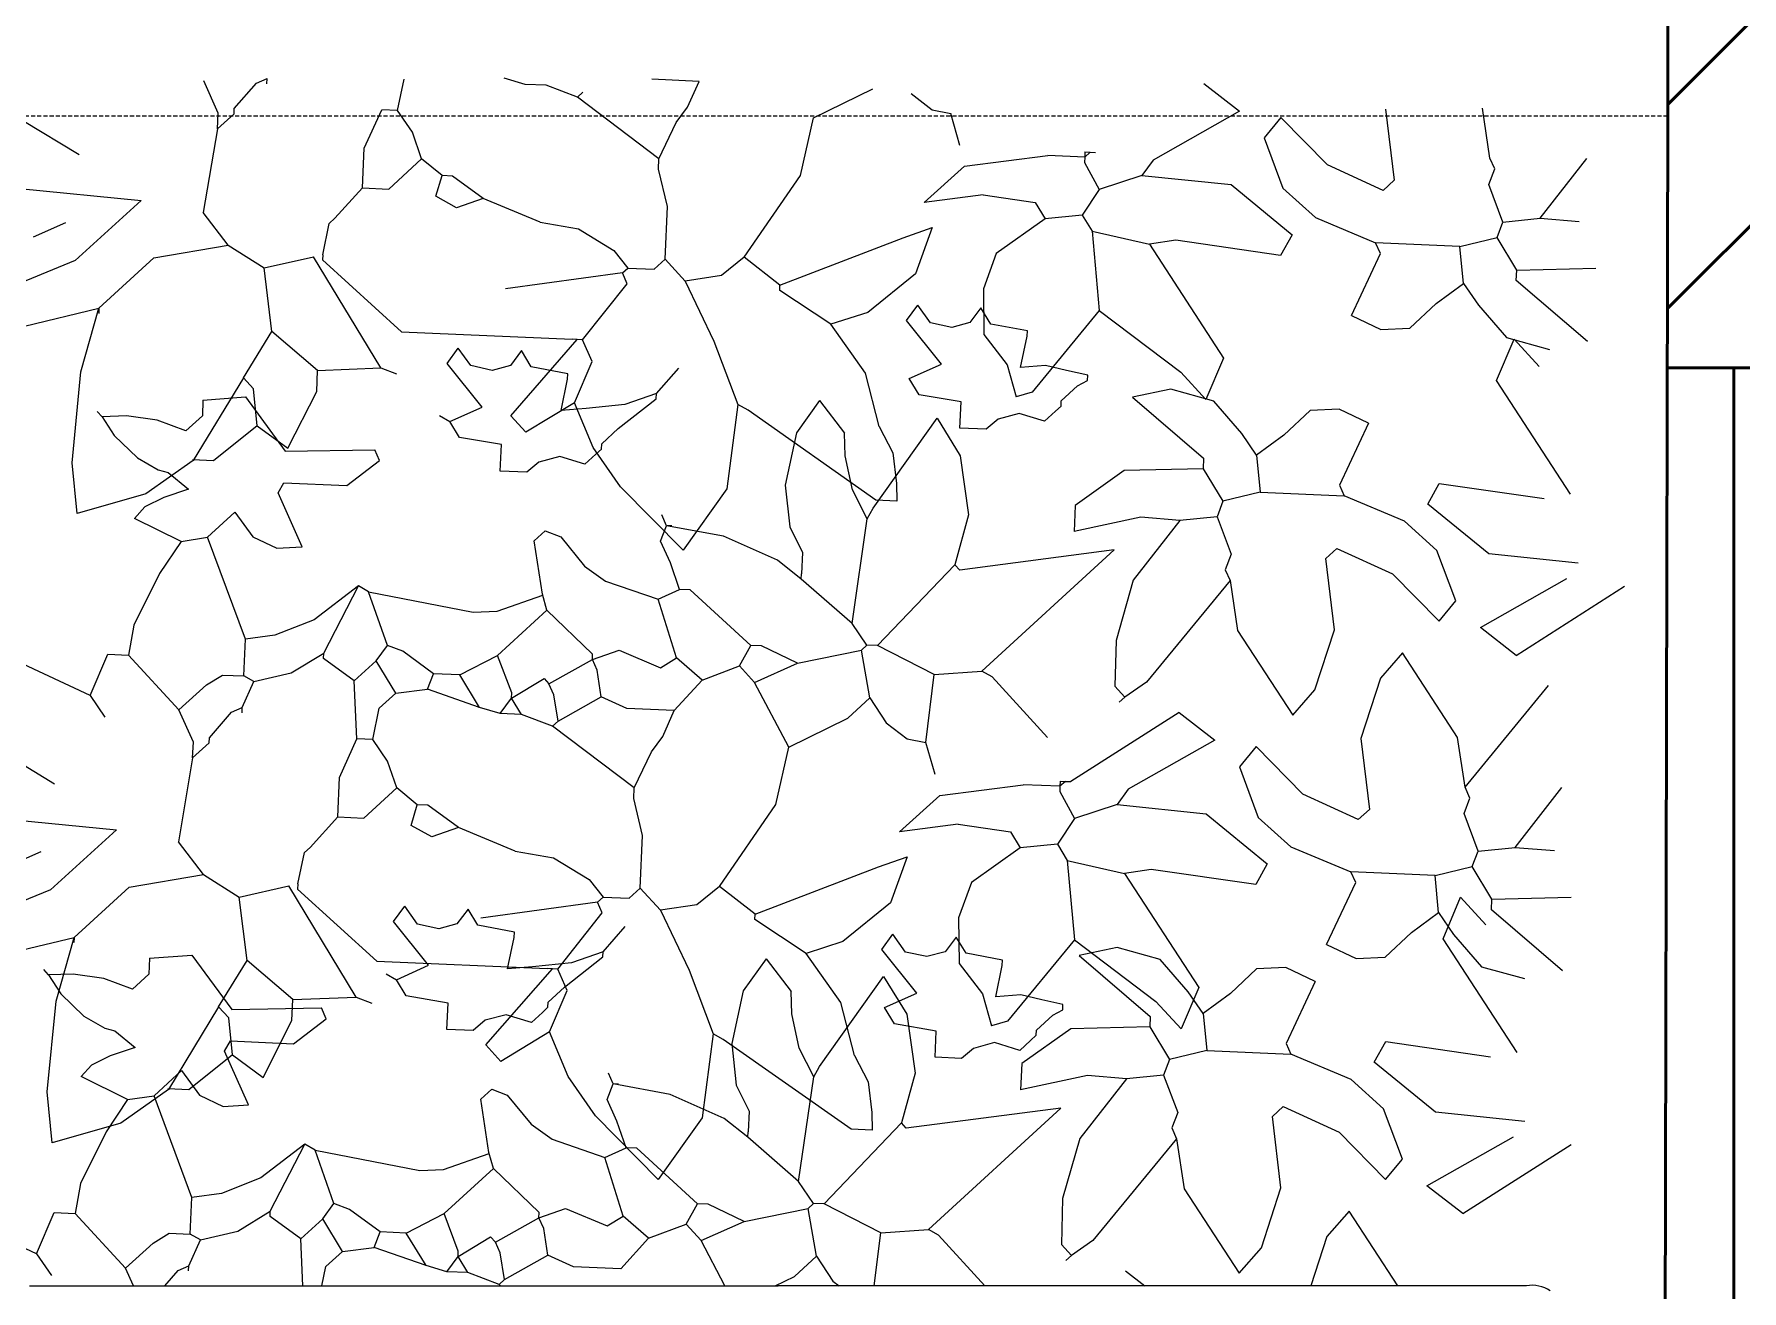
# Model space of a CAD drawing. Header units: inches. Extents: x 2960 to 8891, y 1487 to 4457.
# Drawn here: x 8012.7 to 8116.2, y 2335.2 to 2411.4 of the extents above; entities that cross this region are included whole.
import ezdxf

# ---------------------------------------------------------------- set-up
doc = ezdxf.new("R2010")
doc.units = ezdxf.units.IN
doc.header["$MEASUREMENT"] = 0
doc.linetypes.add('HIDDEN', pattern=[0.375, 0.25, -0.125])
for name, color, linetype, lineweight in [('A-FLOR-FTPT', 6, 'HIDDEN', 13), ('A-FURN', 8, 'Continuous', 20), ('A-WALL-FULL', 7, 'Continuous', 50)]:
    doc.layers.add(name, color=color, linetype=linetype, lineweight=lineweight)
doc.layers.add('VERDE_siepe', color=96, linetype='Continuous')

msp = doc.modelspace()

# ---------------------------------------------------------------- hatches: boundary and pattern name
at = {"layer": 'A-WALL-FULL'}
h = msp.add_hatch(dxfattribs=at)
h.set_pattern_fill('ANSI31', color=0, scale=70)
h.paths.add_polyline_path([(8740.54, 2181.18), (8717.02, 2181.18), (8717.02, 2406.46), (8717.02, 2476.46), (8111.74, 2476.46), (8111.74, 2406.46), (8111.71, 2391.18), (8115.76, 2391.18), (8125.27, 2391.18), (8125.27, 2406.46), (8425.65, 2406.46), (8703, 2406.46), (8703, 2181.18), (7780.72, 2181.18), (7780.72, 2111.18), (8740.54, 2111.18)])

# ---------------------------------------------------------------- linework, layer by layer
at = {"layer": 'A-FLOR-FTPT'}
msp.add_line((8111.74, 2406.46), (7815.88, 2406.46), dxfattribs=at)
at = {"layer": 'A-FURN'}
for p in [(8012.4, 2335.52), (8103.17, 2335.52)]:
    msp.add_line(p, (8057.79, 2335.52), dxfattribs=at)
msp.add_arc((8103.52, 2333.61), 1.94, 55.672, 100.3157, dxfattribs=at)
at = {"layer": 'A-WALL-FULL'}
for p, q in [((8111.74, 2406.46), (8111.74, 2476.46)), ((8111.25, 2181.18), (8111.74, 2406.46)), ((8115.76, 2391.18), (8111.71, 2391.18)), ((8125.27, 2391.18), (8115.76, 2391.18)), ((8115.76, 2391.18), (8115.76, 2181.18))]:
    msp.add_line(p, q, dxfattribs=at)
at = {"layer": 'VERDE_siepe'}
for p, q in [((8026.16, 2408.45), (8026.81, 2408.74)), ((8026.79, 2408.42), (8026.81, 2408.74)), ((8034.71, 2406.8), (8035.12, 2408.7)), ((8042.45, 2408.38), (8041.19, 2408.76)), ((8023.84, 2406.64), (8022.97, 2408.59)), ((8024.81, 2406.91), (8026.16, 2408.45)), ((8043.73, 2408.33), (8042.45, 2408.38)), ((8045.62, 2407.6), (8043.73, 2408.33)), ((8045.62, 2407.6), (8045.95, 2407.91)), ((8053.01, 2408.56), (8050.14, 2408.69)), ((8052.3, 2406.99), (8053.01, 2408.56)), ((8059.94, 2406.34), (8063.54, 2408.1)), ((8065.86, 2407.82), (8067.14, 2406.84)), ((8083.61, 2408.44), (8085.78, 2406.75)), ((8023.8, 2405.68), (8023.84, 2406.64)), ((8024.8, 2406.59), (8024.81, 2406.91)), ((8032.69, 2404.5), (8033.76, 2406.84)), ((8034.71, 2406.8), (8033.76, 2406.84)), ((8035.62, 2405.48), (8034.71, 2406.8)), ((8050.57, 2403.87), (8045.62, 2407.6)), ((8051.62, 2406.06), (8052.3, 2406.99)), ((8067.14, 2406.84), (8068.27, 2406.62)), ((8085.78, 2406.75), (8080.53, 2403.78)), ((8094.63, 2406.88), (8095.15, 2402.56)), ((8100.96, 2403.9), (8100.51, 2406.93)), ((8011.99, 2406.19), (8015.42, 2404.13)), ((8023.8, 2405.68), (8022.94, 2400.6)), ((8023.8, 2405.68), (8024.8, 2406.59)), ((8050.57, 2403.87), (8051.62, 2406.06)), ((8059.15, 2402.86), (8059.94, 2406.34)), ((8068.82, 2404.67), (8068.27, 2406.62)), ((8088.29, 2406.37), (8087.27, 2405.14)), ((8091.11, 2403.5), (8088.29, 2406.37)), ((8036.18, 2403.86), (8035.62, 2405.48)), ((8087.27, 2405.14), (8088.41, 2402.08)), ((8032.59, 2402.1), (8032.69, 2404.5)), ((8034.19, 2402.03), (8036.18, 2403.86)), ((8037.42, 2402.85), (8036.18, 2403.86)), ((8050.54, 2403.23), (8050.57, 2403.87)), ((8069.1, 2403.42), (8074.15, 2404.06)), ((8076.39, 2403.96), (8074.15, 2404.06)), ((8076.39, 2403.96), (8076.37, 2403.64)), ((8076.37, 2403.64), (8077.26, 2402.01)), ((8076.4, 2404.28), (8076.39, 2403.96)), ((8076.72, 2404.27), (8076.39, 2403.96)), ((8076.4, 2404.28), (8076.72, 2404.27)), ((8076.72, 2404.27), (8077.04, 2404.25)), ((8080.53, 2403.78), (8079.85, 2402.85)), ((8101.26, 2403.25), (8100.96, 2403.9)), ((8104, 2400.26), (8106.83, 2403.89)), ((8037.04, 2401.59), (8037.42, 2402.85)), ((8038.06, 2402.82), (8037.42, 2402.85)), ((8039.91, 2401.46), (8038.06, 2402.82)), ((8051.08, 2400.97), (8050.54, 2403.23)), ((8055.74, 2397.89), (8059.15, 2402.86)), ((8066.66, 2401.22), (8069.1, 2403.42)), ((8079.85, 2402.85), (8077.26, 2402.01)), ((8079.85, 2402.85), (8085.26, 2402.3)), ((8094.49, 2401.95), (8091.11, 2403.5)), ((8094.49, 2401.95), (8095.15, 2402.56)), ((8100.89, 2402.31), (8101.26, 2403.25)), ((8011.79, 2402.06), (8019.17, 2401.33)), ((8030.91, 2400.26), (8032.59, 2402.1)), ((8032.59, 2402.1), (8034.19, 2402.03)), ((8038.29, 2400.89), (8037.04, 2401.59)), ((8039.91, 2401.46), (8038.29, 2400.89)), ((8043.37, 2400.03), (8039.91, 2401.46)), ((8070.22, 2401.68), (8066.66, 2401.22)), ((8070.22, 2401.68), (8073.39, 2401.22)), ((8077.26, 2402.01), (8076.23, 2400.45)), ((8085.26, 2402.3), (8088.97, 2399.26)), ((8088.41, 2402.08), (8090.38, 2400.3)), ((8101.75, 2400.03), (8100.89, 2402.31)), ((8019.17, 2401.33), (8015.17, 2397.69)), ((8024.45, 2398.62), (8022.94, 2400.6)), ((8050.94, 2397.78), (8051.08, 2400.97)), ((8073.39, 2401.22), (8073.99, 2400.23)), ((8076.23, 2400.45), (8073.99, 2400.23)), ((8076.23, 2400.45), (8076.83, 2399.47)), ((8012.65, 2399.13), (8014.6, 2400.01)), ((8030.18, 2398.05), (8030.58, 2399.95)), ((8030.58, 2399.95), (8030.91, 2400.26)), ((8043.37, 2400.03), (8045.69, 2399.62)), ((8045.69, 2399.62), (8047.83, 2398.3)), ((8065.38, 2399.07), (8067.14, 2399.69)), ((8067.14, 2399.69), (8066.12, 2396.89)), ((8073.99, 2400.23), (8071.02, 2398.12)), ((8076.83, 2399.47), (8080.31, 2398.68)), ((8076.83, 2399.47), (8077.26, 2394.66)), ((8090.38, 2400.3), (8094.03, 2398.77)), ((8101.39, 2399.09), (8101.75, 2400.03)), ((8101.75, 2400.03), (8104, 2400.26)), ((8104, 2400.26), (8106.37, 2400.06)), ((8019.94, 2397.86), (8024.45, 2398.62)), ((8024.45, 2398.62), (8026.63, 2397.25)), ((8057.9, 2396.2), (8065.38, 2399.07)), ((8081.92, 2398.93), (8080.31, 2398.68)), ((8080.31, 2398.68), (8084.8, 2391.77)), ((8088.27, 2398.01), (8081.92, 2398.93)), ((8088.97, 2399.26), (8088.27, 2398.01)), ((8094.32, 2398.12), (8094.03, 2398.77)), ((8099.13, 2398.55), (8094.03, 2398.77)), ((8099.13, 2398.55), (8101.39, 2399.09)), ((8099.35, 2396.3), (8099.13, 2398.55)), ((8102.59, 2397.12), (8101.39, 2399.09)), ((8015.17, 2397.69), (8010.81, 2395.9)), ((8016.61, 2394.81), (8019.94, 2397.86)), ((8026.63, 2397.25), (8029.63, 2397.93)), ((8033.71, 2391.18), (8029.63, 2397.93)), ((8030.18, 2398.05), (8030.16, 2397.73)), ((8030.16, 2397.73), (8034.96, 2393.37)), ((8047.83, 2398.3), (8048.68, 2397.24)), ((8050.28, 2397.17), (8050.94, 2397.78)), ((8052.16, 2396.45), (8050.94, 2397.78)), ((8055.74, 2397.89), (8054.37, 2396.79)), ((8057.9, 2396.2), (8055.74, 2397.89)), ((8071.02, 2398.12), (8070.24, 2395.98)), ((8092.56, 2394.36), (8094.32, 2398.12)), ((8027.1, 2393.39), (8026.63, 2397.25)), ((8048.35, 2396.94), (8041.27, 2395.97)), ((8045.93, 2392.89), (8048.64, 2396.29)), ((8048.35, 2396.94), (8048.68, 2397.24)), ((8048.64, 2396.29), (8048.35, 2396.94)), ((8048.68, 2397.24), (8050.28, 2397.17)), ((8054.37, 2396.79), (8052.16, 2396.45)), ((8052.16, 2396.45), (8053.9, 2392.81)), ((8066.12, 2396.89), (8063.23, 2394.55)), ((8097.7, 2395.1), (8099.35, 2396.3)), ((8099.35, 2396.3), (8100.26, 2394.99)), ((8102.56, 2396.48), (8102.59, 2397.12)), ((8106.87, 2392.78), (8102.56, 2396.48)), ((8102.59, 2397.12), (8107.39, 2397.23)), ((8057.89, 2395.88), (8057.9, 2396.2)), ((8061, 2393.83), (8057.89, 2395.88)), ((8070.24, 2395.98), (8070.27, 2393.22)), ((8012.09, 2393.72), (8016.61, 2394.81)), ((8015.51, 2390.95), (8016.61, 2394.81)), ((8016.61, 2394.81), (8016.6, 2394.49)), ((8063.23, 2394.55), (8061, 2393.83)), ((8065.59, 2394.06), (8066.27, 2394.99)), ((8067.03, 2393.92), (8066.27, 2394.99)), ((8070.09, 2394.83), (8069.43, 2393.93)), ((8070.69, 2393.84), (8070.09, 2394.83)), ((8077.26, 2394.66), (8073.21, 2389.72)), ((8077.26, 2394.66), (8082.21, 2390.92)), ((8092.56, 2394.36), (8094.35, 2393.51)), ((8096.11, 2393.59), (8097.7, 2395.1)), ((8100.26, 2394.99), (8101.96, 2393.03)), ((8025.38, 2390.59), (8027.1, 2393.39)), ((8029.87, 2391.03), (8027.1, 2393.39)), ((8034.96, 2393.37), (8045.3, 2392.92)), ((8063.1, 2390.86), (8061, 2393.83)), ((8067.71, 2391.41), (8065.59, 2394.06)), ((8068.33, 2393.63), (8067.03, 2393.92)), ((8069.43, 2393.93), (8068.33, 2393.63)), ((8070.27, 2393.22), (8071.68, 2391.38)), ((8072.91, 2393.43), (8070.69, 2393.84)), ((8072.9, 2393.11), (8072.91, 2393.43)), ((8094.35, 2393.51), (8096.11, 2393.59)), ((8037.72, 2391.46), (8038.4, 2392.39)), ((8039.16, 2391.32), (8038.4, 2392.39)), ((8042.23, 2392.23), (8041.57, 2391.33)), ((8041.58, 2388.28), (8045.61, 2392.9)), ((8042.82, 2391.24), (8042.23, 2392.23)), ((8045.61, 2392.9), (8045.3, 2392.92)), ((8045.93, 2392.89), (8045.61, 2392.9)), ((8046.52, 2391.58), (8045.93, 2392.89)), ((8053.9, 2392.81), (8055.35, 2388.96)), ((8072.49, 2391.21), (8072.9, 2393.11)), ((8101.36, 2390.42), (8102.43, 2392.93)), ((8101.96, 2393.03), (8104.57, 2392.3)), ((8103.95, 2391.27), (8102.43, 2392.93)), ((8029.87, 2391.03), (8033.71, 2391.18)), ((8033.71, 2391.18), (8034.66, 2390.82)), ((8039.84, 2388.81), (8037.72, 2391.46)), ((8040.46, 2391.03), (8039.16, 2391.32)), ((8041.57, 2391.33), (8040.46, 2391.03)), ((8045.04, 2390.83), (8042.82, 2391.24)), ((8045.45, 2389.07), (8046.52, 2391.58)), ((8050.43, 2389.63), (8051.77, 2391.17)), ((8065.75, 2390.54), (8067.71, 2391.41)), ((8071.68, 2391.38), (8072.24, 2389.44)), ((8074.01, 2391.32), (8072.49, 2391.21)), ((8075.28, 2391.02), (8074.01, 2391.32)), ((8084.8, 2391.77), (8083.74, 2389.26)), ((8014.98, 2385.43), (8015.51, 2390.95)), ((8025.38, 2390.59), (8022.33, 2385.57)), ((8025.99, 2389.92), (8025.38, 2390.59)), ((8029.82, 2389.76), (8029.87, 2391.03)), ((8044.63, 2388.61), (8045.03, 2390.51)), ((8045.03, 2390.51), (8045.04, 2390.83)), ((8063.92, 2387.63), (8063.1, 2390.86)), ((8066.35, 2389.56), (8065.75, 2390.54)), ((8074.96, 2389.18), (8075.96, 2390.1)), ((8076.58, 2390.74), (8075.28, 2391.02)), ((8075.96, 2390.1), (8076.56, 2390.42)), ((8076.56, 2390.42), (8076.58, 2390.74)), ((8082.21, 2390.92), (8083.74, 2389.26)), ((8105.85, 2383.52), (8101.36, 2390.42)), ((8022.92, 2389.23), (8022.88, 2388.28)), ((8022.92, 2389.23), (8025.49, 2389.44)), ((8025.49, 2389.44), (8027.9, 2386.14)), ((8026.21, 2387.68), (8025.99, 2389.92)), ((8028.07, 2386.32), (8029.82, 2389.76)), ((8045.45, 2389.07), (8042.49, 2387.29)), ((8046.58, 2386.36), (8045.45, 2389.07)), ((8048.1, 2387.5), (8050.41, 2389.31)), ((8050.43, 2389.63), (8048.51, 2388.96)), ((8050.41, 2389.31), (8050.43, 2389.63)), ((8060.31, 2389.2), (8058.91, 2387.25)), ((8060.31, 2389.2), (8061.83, 2387.22)), ((8068.89, 2389.13), (8066.35, 2389.56)), ((8068.82, 2387.53), (8068.89, 2389.13)), ((8073.21, 2389.72), (8072.24, 2389.44)), ((8074.95, 2388.86), (8074.96, 2389.18)), ((8081.6, 2389.89), (8079.29, 2389.41)), ((8079.29, 2389.41), (8083.6, 2385.71)), ((8084.21, 2389.16), (8081.6, 2389.89)), ((8085.91, 2387.21), (8084.21, 2389.16)), ((8016.8, 2388.22), (8016.5, 2388.55)), ((8018.29, 2388.28), (8016.8, 2388.22)), ((8016.8, 2388.22), (8017.53, 2387.08)), ((8020.15, 2388.01), (8018.29, 2388.28)), ((8021.88, 2387.36), (8020.15, 2388.01)), ((8022.88, 2388.28), (8021.88, 2387.36)), ((8037.26, 2388.29), (8037.89, 2387.94)), ((8037.89, 2387.94), (8039.84, 2388.81)), ((8042.49, 2387.29), (8041.58, 2388.28)), ((8046.15, 2388.72), (8044.63, 2388.61)), ((8048.51, 2388.96), (8046.15, 2388.72)), ((8055.35, 2388.96), (8054.69, 2383.86)), ((8055.97, 2388.62), (8055.35, 2388.96)), ((8063.73, 2383.16), (8055.97, 2388.62)), ((8063.55, 2382.67), (8067.44, 2388.14)), ((8067.44, 2388.14), (8068.84, 2385.85)), ((8071.14, 2388.07), (8070.41, 2387.46)), ((8072.41, 2388.42), (8071.14, 2388.07)), ((8073.95, 2387.95), (8072.41, 2388.42)), ((8074.62, 2388.56), (8073.95, 2387.95)), ((8074.62, 2388.56), (8074.95, 2388.86)), ((8090.05, 2388.6), (8088.46, 2387.1)), ((8091.82, 2388.68), (8090.05, 2388.6)), ((8093.6, 2387.83), (8091.82, 2388.68)), ((8017.53, 2387.08), (8018.94, 2385.73)), ((8026.21, 2387.68), (8023.56, 2385.55)), ((8026.21, 2387.68), (8028.07, 2386.32)), ((8038.48, 2386.96), (8037.89, 2387.94)), ((8041.02, 2386.53), (8038.48, 2386.96)), ((8047.1, 2386.58), (8048.1, 2387.5)), ((8058.91, 2387.25), (8058.23, 2384.08)), ((8061.86, 2385.86), (8061.83, 2387.22)), ((8063.92, 2387.63), (8064.76, 2386.03)), ((8070.41, 2387.46), (8068.82, 2387.53)), ((8086.81, 2385.89), (8085.91, 2387.21)), ((8088.46, 2387.1), (8086.81, 2385.89)), ((8093.6, 2387.83), (8091.84, 2384.07)), ((8027.9, 2386.14), (8033.34, 2386.22)), ((8033.63, 2385.57), (8033.34, 2386.22)), ((8040.95, 2384.93), (8041.02, 2386.53)), ((8046.75, 2385.96), (8046.08, 2385.35)), ((8048.23, 2383.98), (8046.58, 2386.36)), ((8046.75, 2385.96), (8047.08, 2386.26)), ((8047.08, 2386.26), (8047.1, 2386.58)), ((8064.76, 2386.03), (8064.97, 2384.18)), ((8015.29, 2382.35), (8014.98, 2385.43)), ((8018.94, 2385.73), (8020.2, 2385)), ((8022.33, 2385.57), (8019.45, 2383.55)), ((8020.2, 2385), (8020.81, 2384.85)), ((8023.56, 2385.55), (8022.28, 2385.61)), ((8031.64, 2384.06), (8033.63, 2385.57)), ((8042.55, 2384.86), (8040.95, 2384.93)), ((8043.28, 2385.47), (8042.55, 2384.86)), ((8044.55, 2385.82), (8043.28, 2385.47)), ((8046.08, 2385.35), (8044.55, 2385.82)), ((8062.31, 2383.79), (8061.86, 2385.86)), ((8068.84, 2385.85), (8069.34, 2382.28)), ((8078.78, 2384.96), (8075.81, 2382.85)), ((8083.58, 2385.07), (8078.78, 2384.96)), ((8083.6, 2385.71), (8083.58, 2385.07)), ((8083.58, 2385.07), (8084.77, 2383.1)), ((8086.81, 2385.89), (8087.03, 2383.64)), ((8020.81, 2384.85), (8022.05, 2383.84)), ((8027.47, 2383.6), (8027.82, 2384.22)), ((8027.82, 2384.22), (8031.64, 2384.06)), ((8052.03, 2380.13), (8048.23, 2383.98)), ((8054.69, 2383.86), (8052.03, 2380.13)), ((8058.23, 2384.08), (8058.5, 2381.55)), ((8064.97, 2384.18), (8065, 2383.11)), ((8091.84, 2384.07), (8092.13, 2383.42)), ((8097.2, 2382.93), (8097.89, 2384.18)), ((8097.89, 2384.18), (8104.24, 2383.27)), ((8019.45, 2383.55), (8015.29, 2382.35)), ((8020.54, 2383.32), (8019.4, 2382.76)), ((8022.05, 2383.84), (8020.54, 2383.32)), ((8028.93, 2380.34), (8027.47, 2383.6)), ((8063.2, 2382.04), (8062.31, 2383.79)), ((8065, 2383.11), (8063.73, 2383.16)), ((8075.81, 2382.85), (8075.74, 2381.26)), ((8084.77, 2383.1), (8084.41, 2382.16)), ((8087.03, 2383.64), (8084.77, 2383.1)), ((8087.03, 2383.64), (8092.13, 2383.42)), ((8095.78, 2381.89), (8092.13, 2383.42)), ((8100.9, 2379.9), (8097.2, 2382.93)), ((8019.4, 2382.76), (8018.77, 2382.06)), ((8021.59, 2380.66), (8018.77, 2382.06)), ((8023.2, 2380.91), (8024.86, 2382.44)), ((8024.86, 2382.44), (8025.95, 2380.93)), ((8051.03, 2381.61), (8050.74, 2382.27)), ((8062.28, 2375.69), (8063.2, 2382.04)), ((8063.2, 2382.04), (8063.55, 2382.67)), ((8069.34, 2382.28), (8068.51, 2379.25)), ((8079.79, 2382.13), (8075.74, 2381.26)), ((8082.16, 2381.94), (8079.33, 2378.31)), ((8082.16, 2381.94), (8079.79, 2382.13)), ((8084.41, 2382.16), (8082.16, 2381.94)), ((8084.41, 2382.16), (8085.27, 2379.88)), ((8097.75, 2380.12), (8095.78, 2381.89)), ((8021.59, 2380.66), (8023.2, 2380.91)), ((8025.49, 2374.74), (8023.2, 2380.91)), ((8025.95, 2380.93), (8027.39, 2380.25)), ((8043, 2380.69), (8043.67, 2381.3)), ((8043.67, 2381.3), (8044.61, 2380.94)), ((8044.61, 2380.94), (8046.06, 2379.17)), ((8050.67, 2380.67), (8051.03, 2381.61)), ((8051.35, 2381.6), (8051.03, 2381.61)), ((8054.49, 2380.98), (8051.03, 2381.61)), ((8057.76, 2379.52), (8054.49, 2380.98)), ((8058.5, 2381.55), (8059.27, 2379.98)), ((8021.59, 2380.66), (8020.28, 2378.72)), ((8027.39, 2380.25), (8028.93, 2380.34)), ((8043.5, 2377.47), (8043, 2380.69)), ((8051.26, 2379.37), (8050.67, 2380.67)), ((8059.27, 2379.98), (8059.22, 2378.7)), ((8078.18, 2380.16), (8068.82, 2378.92)), ((8070.15, 2372.79), (8078.18, 2380.16)), ((8085.27, 2379.88), (8084.91, 2378.94)), ((8091.68, 2380.24), (8091.01, 2379.63)), ((8091.68, 2380.24), (8095.05, 2378.7)), ((8098.89, 2377.05), (8097.75, 2380.12)), ((8106.31, 2379.34), (8100.9, 2379.9)), ((8020.28, 2378.72), (8018.73, 2375.59)), ((8046.06, 2379.17), (8047.33, 2378.26)), ((8051.82, 2377.74), (8051.26, 2379.37)), ((8059.2, 2378.38), (8057.76, 2379.52)), ((8059.2, 2378.38), (8059.22, 2378.7)), ((8063.82, 2374.34), (8068.51, 2379.25)), ((8068.82, 2378.92), (8068.51, 2379.25)), ((8084.91, 2378.94), (8085.2, 2378.29)), ((8091.53, 2375.31), (8091.01, 2379.63)), ((8095.05, 2378.7), (8097.88, 2375.82)), ((8032.34, 2377.96), (8029.67, 2375.91)), ((8030.24, 2373.89), (8032.34, 2377.96)), ((8032.96, 2377.61), (8032.34, 2377.96)), ((8047.33, 2378.26), (8050.52, 2377.16)), ((8050.52, 2377.16), (8051.82, 2377.74)), ((8052.46, 2377.72), (8051.82, 2377.74)), ((8056.15, 2374.36), (8052.46, 2377.72)), ((8062.28, 2375.69), (8059.2, 2378.38)), ((8079.33, 2378.31), (8078.29, 2374.66)), ((8085.2, 2378.29), (8080.13, 2372.12)), ((8085.2, 2378.29), (8085.65, 2375.26)), ((8100.38, 2375.44), (8105.63, 2378.41)), ((8102.55, 2373.75), (8109.12, 2377.94)), ((8032.96, 2377.61), (8039.3, 2376.37)), ((8034.1, 2374.36), (8032.96, 2377.61)), ((8040.75, 2376.43), (8043.52, 2377.4)), ((8043.78, 2376.5), (8043.5, 2377.47)), ((8051.64, 2373.6), (8050.52, 2377.16)), ((8097.88, 2375.82), (8098.89, 2377.05)), ((8018.73, 2375.59), (8018.41, 2373.77)), ((8029.67, 2375.91), (8027.28, 2374.97)), ((8039.3, 2376.37), (8040.75, 2376.43)), ((8040.78, 2373.75), (8043.78, 2376.5)), ((8046.54, 2373.82), (8043.78, 2376.5)), ((8063.18, 2374.37), (8062.28, 2375.69)), ((8016.07, 2371.31), (8008.55, 2374.84)), ((8025.39, 2372.51), (8025.49, 2374.74)), ((8027.28, 2374.97), (8025.49, 2374.74)), ((8078.29, 2374.66), (8078.21, 2371.88)), ((8085.65, 2375.26), (8089, 2370.13)), ((8090.34, 2371.67), (8091.53, 2375.31)), ((8102.55, 2373.75), (8100.38, 2375.44)), ((8016.07, 2371.31), (8017.14, 2373.82)), ((8017.14, 2373.82), (8018.41, 2373.77)), ((8021.46, 2370.44), (8018.41, 2373.77)), ((8028.27, 2372.7), (8030.24, 2373.89)), ((8030.23, 2373.57), (8030.24, 2373.89)), ((8032.09, 2372.21), (8030.23, 2373.57)), ((8033.42, 2373.43), (8034.1, 2374.36)), ((8035.04, 2374), (8034.1, 2374.36)), ((8036.9, 2372.64), (8035.04, 2374)), ((8038.49, 2372.57), (8040.78, 2373.75)), ((8041.64, 2371.48), (8040.78, 2373.75)), ((8043.9, 2372.02), (8046.53, 2373.5)), ((8046.53, 2373.5), (8048.15, 2374.07)), ((8046.53, 2373.5), (8046.54, 2373.82)), ((8046.82, 2372.85), (8046.53, 2373.5)), ((8048.15, 2374.07), (8050.66, 2373)), ((8050.66, 2373), (8051.64, 2373.6)), ((8053.18, 2372.25), (8051.64, 2373.6)), ((8055.46, 2373.11), (8056.15, 2374.36)), ((8056.79, 2374.33), (8056.15, 2374.36)), ((8058.98, 2373.28), (8056.79, 2374.33)), ((8058.98, 2373.28), (8062.85, 2374.07)), ((8062.85, 2374.07), (8063.18, 2374.37)), ((8063.36, 2371.17), (8062.85, 2374.07)), ((8063.82, 2374.34), (8063.18, 2374.37)), ((8067.26, 2372.6), (8063.82, 2374.34)), ((8095.66, 2373.91), (8094.32, 2372.37)), ((8099, 2368.78), (8095.66, 2373.91)), ((8023.13, 2371.96), (8024.11, 2372.56)), ((8024.11, 2372.56), (8025.39, 2372.51)), ((8026.01, 2372.16), (8025.39, 2372.51)), ((8026.01, 2372.16), (8028.27, 2372.7)), ((8032.09, 2372.21), (8033.42, 2373.43)), ((8034.61, 2371.46), (8033.42, 2373.43)), ((8036.54, 2371.7), (8036.9, 2372.64)), ((8038.49, 2372.57), (8036.9, 2372.64)), ((8039.69, 2370.6), (8038.49, 2372.57)), ((8047.07, 2371.24), (8046.82, 2372.85)), ((8053.18, 2372.25), (8055.46, 2373.11)), ((8056.37, 2372.11), (8055.46, 2373.11)), ((8056.37, 2372.11), (8058.98, 2373.28)), ((8066.76, 2368.46), (8067.26, 2372.6)), ((8067.26, 2372.6), (8070.15, 2372.79)), ((8070.77, 2372.44), (8070.15, 2372.79)), ((8021.46, 2370.44), (8023.13, 2371.96)), ((8025.3, 2370.59), (8026.01, 2372.16)), ((8032.25, 2368.69), (8032.09, 2372.21)), ((8033.61, 2370.55), (8034.61, 2371.46)), ((8034.61, 2371.46), (8036.54, 2371.7)), ((8039.69, 2370.6), (8036.54, 2371.7)), ((8041.63, 2371.16), (8043.6, 2372.35)), ((8041.63, 2371.16), (8041.64, 2371.48)), ((8043.6, 2372.35), (8043.9, 2372.02)), ((8044.2, 2371.36), (8043.9, 2372.02)), ((8051.5, 2370.41), (8053.18, 2372.25)), ((8058.44, 2368.19), (8056.37, 2372.11)), ((8074.13, 2368.78), (8070.77, 2372.44)), ((8078.21, 2371.88), (8078.82, 2371.22)), ((8080.13, 2372.12), (8078.82, 2371.22)), ((8089, 2370.13), (8090.34, 2371.67)), ((8094.32, 2372.37), (8093.13, 2368.72)), ((8099.46, 2365.75), (8104.52, 2371.92)), ((8016.07, 2371.31), (8016.97, 2370)), ((8022.34, 2368.48), (8021.46, 2370.44)), ((8024.65, 2370.3), (8025.3, 2370.59)), ((8025.29, 2370.27), (8025.3, 2370.59)), ((8033.21, 2368.65), (8033.61, 2370.55)), ((8040.95, 2370.23), (8039.69, 2370.6)), ((8040.95, 2370.23), (8041.63, 2371.16)), ((8042.23, 2370.17), (8041.63, 2371.16)), ((8044.45, 2369.76), (8044.2, 2371.36)), ((8044.45, 2369.76), (8047.07, 2371.24)), ((8048.63, 2370.53), (8047.07, 2371.24)), ((8051.5, 2370.41), (8048.63, 2370.53)), ((8050.8, 2368.84), (8051.5, 2370.41)), ((8062.03, 2369.95), (8063.36, 2371.17)), ((8063.36, 2371.17), (8064.35, 2369.66)), ((8078.82, 2371.22), (8078.48, 2370.91)), ((8023.31, 2368.76), (8024.65, 2370.3)), ((8042.23, 2370.17), (8040.95, 2370.23)), ((8044.11, 2369.45), (8042.23, 2370.17)), ((8044.11, 2369.45), (8044.45, 2369.76)), ((8049.06, 2365.72), (8044.11, 2369.45)), ((8058.44, 2368.19), (8062.03, 2369.95)), ((8064.35, 2369.66), (8065.63, 2368.69)), ((8082.11, 2370.29), (8075.54, 2366.1)), ((8082.11, 2370.29), (8084.27, 2368.6)), ((8022.29, 2367.53), (8022.34, 2368.48)), ((8022.29, 2367.53), (8023.29, 2368.44)), ((8023.29, 2368.44), (8023.31, 2368.76)), ((8031.19, 2366.34), (8032.25, 2368.69)), ((8033.21, 2368.65), (8032.25, 2368.69)), ((8034.11, 2367.33), (8033.21, 2368.65)), ((8050.12, 2367.91), (8050.8, 2368.84)), ((8065.63, 2368.69), (8066.76, 2368.46)), ((8067.32, 2366.52), (8066.76, 2368.46)), ((8084.27, 2368.6), (8079.03, 2365.63)), ((8093.13, 2368.72), (8093.65, 2364.41)), ((8099.46, 2365.75), (8099, 2368.78)), ((8010.49, 2368.04), (8013.92, 2365.97)), ((8022.29, 2367.53), (8021.43, 2362.45)), ((8034.68, 2365.71), (8034.11, 2367.33)), ((8049.06, 2365.72), (8050.12, 2367.91)), ((8057.65, 2364.71), (8058.44, 2368.19)), ((8086.78, 2368.22), (8085.77, 2366.99)), ((8089.61, 2365.34), (8086.78, 2368.22)), ((8031.09, 2363.95), (8031.19, 2366.34)), ((8085.77, 2366.99), (8086.9, 2363.92)), ((8032.68, 2363.88), (8034.68, 2365.71)), ((8035.91, 2364.69), (8034.68, 2365.71)), ((8049.04, 2365.08), (8049.06, 2365.72)), ((8065.15, 2363.06), (8067.6, 2365.26)), ((8067.6, 2365.26), (8072.65, 2365.91)), ((8074.88, 2365.81), (8072.65, 2365.91)), ((8074.88, 2365.81), (8074.87, 2365.49)), ((8074.87, 2365.49), (8075.76, 2363.85)), ((8074.9, 2366.13), (8074.88, 2365.81)), ((8075.22, 2366.11), (8074.88, 2365.81)), ((8074.9, 2366.13), (8075.22, 2366.11)), ((8075.22, 2366.11), (8075.54, 2366.1)), ((8079.03, 2365.63), (8078.35, 2364.7)), ((8092.98, 2363.8), (8089.61, 2365.34)), ((8099.75, 2365.1), (8099.46, 2365.75)), ((8102.5, 2362.1), (8105.33, 2365.73)), ((8035.54, 2363.43), (8035.91, 2364.69)), ((8036.55, 2364.67), (8035.91, 2364.69)), ((8038.41, 2363.31), (8036.55, 2364.67)), ((8049.58, 2362.82), (8049.04, 2365.08)), ((8054.24, 2359.74), (8057.65, 2364.71)), ((8078.35, 2364.7), (8075.76, 2363.85)), ((8078.35, 2364.7), (8083.76, 2364.14)), ((8092.98, 2363.8), (8093.65, 2364.41)), ((8099.39, 2364.16), (8099.75, 2365.1)), ((8010.28, 2363.9), (8017.67, 2363.17)), ((8017.67, 2363.17), (8013.67, 2359.53)), ((8029.41, 2362.1), (8031.09, 2363.95)), ((8031.09, 2363.95), (8032.68, 2363.88)), ((8036.79, 2362.74), (8035.54, 2363.43)), ((8038.41, 2363.31), (8036.79, 2362.74)), ((8041.86, 2361.88), (8038.41, 2363.31)), ((8068.71, 2363.52), (8065.15, 2363.06)), ((8068.71, 2363.52), (8071.89, 2363.06)), ((8075.76, 2363.85), (8074.73, 2362.3)), ((8083.76, 2364.14), (8087.46, 2361.11)), ((8086.9, 2363.92), (8088.88, 2362.14)), ((8100.25, 2361.88), (8099.39, 2364.16)), ((8022.95, 2360.47), (8021.43, 2362.45)), ((8029.08, 2361.8), (8029.41, 2362.1)), ((8049.44, 2359.63), (8049.58, 2362.82)), ((8071.89, 2363.06), (8072.48, 2362.08)), ((8074.73, 2362.3), (8072.48, 2362.08)), ((8074.73, 2362.3), (8075.33, 2361.32)), ((8088.88, 2362.14), (8092.52, 2360.62)), ((8100.25, 2361.88), (8102.5, 2362.1)), ((8102.5, 2362.1), (8104.87, 2361.91)), ((8011.14, 2360.98), (8013.1, 2361.85)), ((8028.67, 2359.9), (8029.08, 2361.8)), ((8041.86, 2361.88), (8044.18, 2361.47)), ((8044.18, 2361.47), (8046.33, 2360.15)), ((8063.88, 2360.92), (8065.63, 2361.53)), ((8065.63, 2361.53), (8064.61, 2358.74)), ((8072.48, 2362.08), (8069.52, 2359.97)), ((8075.33, 2361.32), (8078.81, 2360.52)), ((8075.33, 2361.32), (8075.76, 2356.5)), ((8087.46, 2361.11), (8086.77, 2359.86)), ((8099.89, 2360.94), (8100.25, 2361.88)), ((8018.44, 2359.7), (8022.95, 2360.47)), ((8022.95, 2360.47), (8025.12, 2359.09)), ((8046.33, 2360.15), (8047.18, 2359.09)), ((8056.4, 2358.05), (8063.88, 2360.92)), ((8080.42, 2360.77), (8078.81, 2360.52)), ((8078.81, 2360.52), (8083.3, 2353.62)), ((8086.77, 2359.86), (8080.42, 2360.77)), ((8092.82, 2359.97), (8092.52, 2360.62)), ((8097.63, 2360.4), (8092.52, 2360.62)), ((8097.63, 2360.4), (8099.89, 2360.94)), ((8097.85, 2358.15), (8097.63, 2360.4)), ((8101.08, 2358.97), (8099.89, 2360.94)), ((8013.67, 2359.53), (8009.3, 2357.75)), ((8015.11, 2356.65), (8018.44, 2359.7)), ((8025.12, 2359.09), (8028.13, 2359.77)), ((8025.59, 2355.24), (8025.12, 2359.09)), ((8032.21, 2353.03), (8028.13, 2359.77)), ((8028.67, 2359.9), (8028.66, 2359.58)), ((8028.66, 2359.58), (8033.46, 2355.21)), ((8046.84, 2358.78), (8047.18, 2359.09)), ((8047.18, 2359.09), (8048.77, 2359.02)), ((8048.77, 2359.02), (8049.44, 2359.63)), ((8050.66, 2358.3), (8049.44, 2359.63)), ((8054.24, 2359.74), (8052.87, 2358.63)), ((8056.4, 2358.05), (8054.24, 2359.74)), ((8069.52, 2359.97), (8068.74, 2357.83)), ((8091.05, 2356.21), (8092.82, 2359.97)), ((8098.12, 2356.57), (8099.18, 2359.08)), ((8100.71, 2357.41), (8099.18, 2359.08)), ((8101.08, 2358.97), (8105.88, 2359.08)), ((8034.48, 2357.61), (8035.16, 2358.54)), ((8035.92, 2357.46), (8035.16, 2358.54)), ((8038.99, 2358.37), (8038.32, 2357.47)), ((8039.58, 2357.39), (8038.99, 2358.37)), ((8046.84, 2358.78), (8039.77, 2357.81)), ((8044.43, 2354.73), (8047.13, 2358.13)), ((8047.13, 2358.13), (8046.84, 2358.78)), ((8052.87, 2358.63), (8050.66, 2358.3)), ((8050.66, 2358.3), (8052.4, 2354.66)), ((8056.39, 2357.73), (8056.4, 2358.05)), ((8064.61, 2358.74), (8061.72, 2356.4)), ((8096.2, 2356.94), (8097.85, 2358.15)), ((8097.85, 2358.15), (8098.75, 2356.83)), ((8101.05, 2358.33), (8101.08, 2358.97)), ((8105.37, 2354.63), (8101.05, 2358.33)), ((8036.6, 2354.96), (8034.48, 2357.61)), ((8037.22, 2357.17), (8035.92, 2357.46)), ((8038.32, 2357.47), (8037.22, 2357.17)), ((8041.8, 2356.97), (8039.58, 2357.39)), ((8041.79, 2356.65), (8041.8, 2356.97)), ((8047.18, 2355.78), (8048.53, 2357.31)), ((8059.49, 2355.68), (8056.39, 2357.73)), ((8068.74, 2357.83), (8068.77, 2355.06)), ((8094.61, 2355.44), (8096.2, 2356.94)), ((8010.59, 2355.57), (8015.11, 2356.65)), ((8014.01, 2352.79), (8015.11, 2356.65)), ((8015.11, 2356.65), (8015.09, 2356.33)), ((8041.39, 2354.75), (8041.79, 2356.65)), ((8061.72, 2356.4), (8059.49, 2355.68)), ((8064.08, 2355.91), (8064.76, 2356.84)), ((8066.21, 2353.26), (8064.08, 2355.91)), ((8065.53, 2355.76), (8064.76, 2356.84)), ((8068.59, 2356.67), (8067.93, 2355.77)), ((8069.19, 2355.69), (8068.59, 2356.67)), ((8075.76, 2356.5), (8071.71, 2351.56)), ((8075.76, 2356.5), (8080.71, 2352.77)), ((8078.35, 2356.04), (8076.05, 2355.56)), ((8080.97, 2355.31), (8078.35, 2356.04)), ((8091.05, 2356.21), (8092.84, 2355.36)), ((8102.61, 2349.66), (8098.12, 2356.57)), ((8098.75, 2356.83), (8100.45, 2354.87)), ((8019.68, 2355.38), (8019.64, 2354.42)), ((8019.68, 2355.38), (8022.25, 2355.58)), ((8022.25, 2355.58), (8024.66, 2352.28)), ((8023.87, 2352.44), (8025.59, 2355.24)), ((8028.37, 2352.88), (8025.59, 2355.24)), ((8033.46, 2355.21), (8043.79, 2354.76)), ((8034.65, 2354.08), (8036.6, 2354.96)), ((8042.91, 2354.87), (8041.39, 2354.75)), ((8045.26, 2355.11), (8042.91, 2354.87)), ((8044.85, 2353.64), (8047.17, 2355.46)), ((8047.18, 2355.78), (8045.26, 2355.11)), ((8047.17, 2355.46), (8047.18, 2355.78)), ((8057.07, 2355.34), (8055.67, 2353.4)), ((8057.07, 2355.34), (8058.59, 2353.36)), ((8061.6, 2352.71), (8059.49, 2355.68)), ((8066.82, 2355.48), (8065.53, 2355.76)), ((8067.93, 2355.77), (8066.82, 2355.48)), ((8068.77, 2355.06), (8070.18, 2353.23)), ((8071.41, 2355.27), (8069.19, 2355.69)), ((8070.99, 2353.05), (8071.39, 2354.95)), ((8071.39, 2354.95), (8071.41, 2355.27)), ((8076.05, 2355.56), (8080.36, 2351.85)), ((8082.67, 2353.35), (8080.97, 2355.31)), ((8092.84, 2355.36), (8094.61, 2355.44)), ((8100.45, 2354.87), (8103.06, 2354.15)), ((8013.56, 2354.37), (8013.26, 2354.7)), ((8015.05, 2354.42), (8013.56, 2354.37)), ((8013.56, 2354.37), (8014.29, 2353.23)), ((8016.91, 2354.16), (8015.05, 2354.42)), ((8018.64, 2353.5), (8016.91, 2354.16)), ((8019.64, 2354.42), (8018.64, 2353.5)), ((8034.02, 2354.43), (8034.65, 2354.08)), ((8035.24, 2353.1), (8034.65, 2354.08)), ((8040.07, 2350.13), (8044.11, 2354.75)), ((8044.11, 2354.75), (8043.79, 2354.76)), ((8044.43, 2354.73), (8044.11, 2354.75)), ((8045.01, 2353.43), (8044.43, 2354.73)), ((8052.4, 2354.66), (8053.85, 2350.81)), ((8060.3, 2348.81), (8064.19, 2354.28)), ((8064.19, 2354.28), (8065.6, 2351.99)), ((8086.81, 2354.75), (8085.22, 2353.24)), ((8088.58, 2354.82), (8086.81, 2354.75)), ((8090.36, 2353.97), (8088.58, 2354.82)), ((8090.36, 2353.97), (8088.6, 2350.22)), ((8013.48, 2347.28), (8014.01, 2352.79)), ((8014.29, 2353.23), (8015.7, 2351.87)), ((8028.31, 2351.6), (8028.37, 2352.88)), ((8028.37, 2352.88), (8032.21, 2353.03)), ((8032.21, 2353.03), (8033.15, 2352.67)), ((8037.78, 2352.67), (8035.24, 2353.1)), ((8043.86, 2352.72), (8044.85, 2353.64)), ((8043.94, 2350.92), (8045.01, 2353.43)), ((8055.67, 2353.4), (8054.99, 2350.22)), ((8058.62, 2352.01), (8058.59, 2353.36)), ((8064.25, 2352.39), (8066.21, 2353.26)), ((8070.18, 2353.23), (8070.73, 2351.29)), ((8072.51, 2353.17), (8070.99, 2353.05)), ((8073.78, 2352.87), (8072.51, 2353.17)), ((8075.07, 2352.58), (8073.78, 2352.87)), ((8083.3, 2353.62), (8082.23, 2351.11)), ((8083.57, 2352.03), (8082.67, 2353.35)), ((8085.22, 2353.24), (8083.57, 2352.03)), ((8015.7, 2351.87), (8016.96, 2351.14)), ((8023.87, 2352.44), (8020.82, 2347.42)), ((8024.48, 2351.77), (8023.87, 2352.44)), ((8024.71, 2349.52), (8024.48, 2351.77)), ((8024.66, 2352.28), (8030.1, 2352.37)), ((8030.39, 2351.71), (8030.1, 2352.37)), ((8037.71, 2351.07), (8037.78, 2352.67)), ((8041.31, 2351.96), (8040.03, 2351.62)), ((8042.84, 2351.49), (8041.31, 2351.96)), ((8043.51, 2352.1), (8042.84, 2351.49)), ((8043.51, 2352.1), (8043.84, 2352.41)), ((8043.84, 2352.41), (8043.86, 2352.72)), ((8059.07, 2349.93), (8058.62, 2352.01)), ((8062.42, 2349.48), (8061.6, 2352.71)), ((8064.85, 2351.4), (8064.25, 2352.39)), ((8065.6, 2351.99), (8066.1, 2348.42)), ((8073.46, 2351.03), (8074.46, 2351.94)), ((8074.46, 2351.94), (8075.06, 2352.26)), ((8075.06, 2352.26), (8075.07, 2352.58)), ((8080.36, 2351.85), (8080.33, 2351.22)), ((8080.71, 2352.77), (8082.23, 2351.11)), ((8083.57, 2352.03), (8083.79, 2349.79)), ((8016.96, 2351.14), (8017.57, 2350.99)), ((8017.57, 2350.99), (8018.81, 2349.98)), ((8026.56, 2348.16), (8028.31, 2351.6)), ((8028.4, 2350.2), (8030.39, 2351.71)), ((8039.31, 2351), (8037.71, 2351.07)), ((8040.03, 2351.62), (8039.31, 2351)), ((8043.94, 2350.92), (8040.99, 2349.13)), ((8045.07, 2348.21), (8043.94, 2350.92)), ((8053.85, 2350.81), (8053.18, 2345.7)), ((8054.47, 2350.46), (8053.85, 2350.81)), ((8067.38, 2350.97), (8064.85, 2351.4)), ((8067.31, 2349.38), (8067.38, 2350.97)), ((8071.71, 2351.56), (8070.73, 2351.29)), ((8075.54, 2351.11), (8072.57, 2349)), ((8073.11, 2350.4), (8073.45, 2350.71)), ((8073.45, 2350.71), (8073.46, 2351.03)), ((8080.33, 2351.22), (8075.54, 2351.11)), ((8080.33, 2351.22), (8081.53, 2349.25)), ((8018.81, 2349.98), (8017.3, 2349.47)), ((8024.23, 2349.74), (8024.58, 2350.37)), ((8025.68, 2346.49), (8024.23, 2349.74)), ((8024.58, 2350.37), (8028.4, 2350.2)), ((8040.99, 2349.13), (8040.07, 2350.13)), ((8062.22, 2345.01), (8054.47, 2350.46)), ((8054.99, 2350.22), (8055.26, 2347.69)), ((8059.96, 2348.19), (8059.07, 2349.93)), ((8069.64, 2349.92), (8068.91, 2349.31)), ((8070.91, 2350.27), (8069.64, 2349.92)), ((8072.45, 2349.79), (8070.91, 2350.27)), ((8073.11, 2350.4), (8072.45, 2349.79)), ((8083.79, 2349.79), (8081.53, 2349.25)), ((8083.79, 2349.79), (8088.89, 2349.56)), ((8088.6, 2350.22), (8088.89, 2349.56)), ((8093.95, 2349.08), (8094.65, 2350.33)), ((8094.65, 2350.33), (8101, 2349.41)), ((8016.16, 2348.9), (8015.53, 2348.21)), ((8017.3, 2349.47), (8016.16, 2348.9)), ((8024.71, 2349.52), (8022.06, 2347.4)), ((8024.71, 2349.52), (8026.56, 2348.16)), ((8059.96, 2348.19), (8060.3, 2348.81)), ((8062.42, 2349.48), (8063.26, 2347.88)), ((8068.91, 2349.31), (8067.31, 2349.38)), ((8072.57, 2349), (8072.5, 2347.4)), ((8081.53, 2349.25), (8081.17, 2348.3)), ((8092.54, 2348.04), (8088.89, 2349.56)), ((8097.66, 2346.04), (8093.95, 2349.08)), ((8018.35, 2346.81), (8015.53, 2348.21)), ((8019.96, 2347.05), (8021.62, 2348.58)), ((8021.62, 2348.58), (8022.71, 2347.08)), ((8046.73, 2345.83), (8045.07, 2348.21)), ((8047.43, 2346.82), (8047.79, 2347.76)), ((8047.79, 2347.76), (8047.5, 2348.41)), ((8048.11, 2347.74), (8047.79, 2347.76)), ((8051.25, 2347.12), (8047.79, 2347.76)), ((8055.26, 2347.69), (8056.03, 2346.12)), ((8059.04, 2341.84), (8059.96, 2348.19)), ((8063.26, 2347.88), (8063.47, 2346.02)), ((8066.1, 2348.42), (8065.27, 2345.4)), ((8076.55, 2348.28), (8072.5, 2347.4)), ((8078.92, 2348.08), (8076.09, 2344.45)), ((8078.92, 2348.08), (8076.55, 2348.28)), ((8081.17, 2348.3), (8078.92, 2348.08)), ((8081.17, 2348.3), (8082.03, 2346.03)), ((8094.51, 2346.26), (8092.54, 2348.04)), ((8013.78, 2344.19), (8013.48, 2347.28)), ((8018.35, 2346.81), (8017.04, 2344.86)), ((8020.82, 2347.42), (8017.94, 2345.39)), ((8018.35, 2346.81), (8019.96, 2347.05)), ((8022.24, 2340.88), (8019.96, 2347.05)), ((8022.06, 2347.4), (8020.78, 2347.46)), ((8022.71, 2347.08), (8024.15, 2346.4)), ((8039.76, 2346.83), (8040.43, 2347.44)), ((8040.26, 2343.61), (8039.76, 2346.83)), ((8040.43, 2347.44), (8041.37, 2347.08)), ((8041.37, 2347.08), (8042.82, 2345.32)), ((8048.01, 2345.51), (8047.43, 2346.82)), ((8054.52, 2345.67), (8051.25, 2347.12)), ((8024.15, 2346.4), (8025.68, 2346.49)), ((8050.52, 2341.97), (8046.73, 2345.83)), ((8053.18, 2345.7), (8050.52, 2341.97)), ((8055.96, 2344.53), (8054.52, 2345.67)), ((8056.03, 2346.12), (8055.98, 2344.85)), ((8063.47, 2346.02), (8063.5, 2344.95)), ((8074.94, 2346.3), (8065.57, 2345.07)), ((8066.91, 2338.93), (8074.94, 2346.3)), ((8082.03, 2346.03), (8081.67, 2345.09)), ((8088.43, 2346.39), (8087.77, 2345.78)), ((8088.29, 2341.46), (8087.77, 2345.78)), ((8088.43, 2346.39), (8091.81, 2344.84)), ((8095.65, 2343.2), (8094.51, 2346.26)), ((8103.07, 2345.48), (8097.66, 2346.04)), ((8017.94, 2345.39), (8013.78, 2344.19)), ((8017.04, 2344.86), (8015.49, 2341.73)), ((8042.82, 2345.32), (8044.09, 2344.41)), ((8048.58, 2343.89), (8048.01, 2345.51)), ((8055.96, 2344.53), (8055.98, 2344.85)), ((8059.04, 2341.84), (8055.96, 2344.53)), ((8060.58, 2340.49), (8065.27, 2345.4)), ((8063.5, 2344.95), (8062.22, 2345.01)), ((8065.57, 2345.07), (8065.27, 2345.4)), ((8081.67, 2345.09), (8081.96, 2344.43)), ((8091.81, 2344.84), (8094.63, 2341.96)), ((8097.14, 2341.59), (8102.39, 2344.56)), ((8029.1, 2344.1), (8026.43, 2342.06)), ((8027, 2340.04), (8029.1, 2344.1)), ((8029.72, 2343.75), (8029.1, 2344.1)), ((8029.72, 2343.75), (8036.06, 2342.52)), ((8030.86, 2340.51), (8029.72, 2343.75)), ((8037.51, 2342.58), (8040.28, 2343.54)), ((8040.54, 2342.64), (8040.26, 2343.61)), ((8044.09, 2344.41), (8047.28, 2343.31)), ((8047.28, 2343.31), (8048.58, 2343.89)), ((8049.22, 2343.86), (8048.58, 2343.89)), ((8052.91, 2340.5), (8049.22, 2343.86)), ((8076.09, 2344.45), (8075.05, 2340.81)), ((8081.96, 2344.43), (8076.89, 2338.26)), ((8081.96, 2344.43), (8082.41, 2341.41)), ((8099.31, 2339.9), (8105.88, 2344.08)), ((8036.06, 2342.52), (8037.51, 2342.58)), ((8037.54, 2339.9), (8040.54, 2342.64)), ((8043.3, 2339.96), (8040.54, 2342.64)), ((8048.4, 2339.74), (8047.28, 2343.31)), ((8094.63, 2341.96), (8095.65, 2343.2)), ((8015.49, 2341.73), (8015.17, 2339.91)), ((8026.43, 2342.06), (8024.04, 2341.11)), ((8059.94, 2340.52), (8059.04, 2341.84)), ((8082.41, 2341.41), (8085.76, 2336.28)), ((8087.1, 2337.82), (8088.29, 2341.46)), ((8099.31, 2339.9), (8097.14, 2341.59)), ((8012.83, 2337.46), (8005.31, 2340.98)), ((8022.15, 2338.65), (8022.24, 2340.88)), ((8024.04, 2341.11), (8022.24, 2340.88)), ((8030.18, 2339.58), (8030.86, 2340.51)), ((8031.8, 2340.15), (8030.86, 2340.51)), ((8052.22, 2339.26), (8052.91, 2340.5)), ((8053.55, 2340.48), (8052.91, 2340.5)), ((8055.74, 2339.42), (8053.55, 2340.48)), ((8059.61, 2340.21), (8059.94, 2340.52)), ((8060.58, 2340.49), (8059.94, 2340.52)), ((8064.02, 2338.74), (8060.58, 2340.49)), ((8075.05, 2340.81), (8074.97, 2338.03)), ((8012.83, 2337.46), (8013.89, 2339.97)), ((8013.89, 2339.97), (8015.17, 2339.91)), ((8018.22, 2336.58), (8015.17, 2339.91)), ((8025.03, 2338.84), (8027, 2340.04)), ((8026.99, 2339.72), (8027, 2340.04)), ((8028.85, 2338.36), (8026.99, 2339.72)), ((8028.85, 2338.36), (8030.18, 2339.58)), ((8031.37, 2337.61), (8030.18, 2339.58)), ((8033.66, 2338.79), (8031.8, 2340.15)), ((8035.25, 2338.72), (8037.54, 2339.9)), ((8038.4, 2337.62), (8037.54, 2339.9)), ((8040.66, 2338.16), (8043.29, 2339.65)), ((8043.29, 2339.65), (8044.91, 2340.21)), ((8043.29, 2339.65), (8043.3, 2339.96)), ((8043.58, 2338.99), (8043.29, 2339.65)), ((8044.91, 2340.21), (8047.42, 2339.15)), ((8047.42, 2339.15), (8048.4, 2339.74)), ((8049.94, 2338.4), (8048.4, 2339.74)), ((8053.13, 2338.26), (8055.74, 2339.42)), ((8055.74, 2339.42), (8059.61, 2340.21)), ((8060.12, 2337.31), (8059.61, 2340.21)), ((8092.42, 2340.05), (8091.07, 2338.51)), ((8095.37, 2335.52), (8092.42, 2340.05)), ((8019.89, 2338.11), (8020.87, 2338.71)), ((8020.87, 2338.71), (8022.15, 2338.65)), ((8022.06, 2336.74), (8022.77, 2338.3)), ((8022.77, 2338.3), (8022.15, 2338.65)), ((8022.77, 2338.3), (8025.03, 2338.84)), ((8028.98, 2335.52), (8028.85, 2338.36)), ((8033.3, 2337.84), (8033.66, 2338.79)), ((8035.25, 2338.72), (8033.66, 2338.79)), ((8036.45, 2336.75), (8035.25, 2338.72)), ((8038.39, 2337.3), (8040.36, 2338.49)), ((8040.36, 2338.49), (8040.66, 2338.16)), ((8043.83, 2337.38), (8043.58, 2338.99)), ((8048.26, 2336.55), (8049.94, 2338.4)), ((8049.94, 2338.4), (8052.22, 2339.26)), ((8053.13, 2338.26), (8052.22, 2339.26)), ((8063.63, 2335.52), (8064.02, 2338.74)), ((8064.02, 2338.74), (8066.91, 2338.93)), ((8067.53, 2338.59), (8066.91, 2338.93)), ((8070.34, 2335.52), (8067.53, 2338.59)), ((8091.07, 2338.51), (8090.1, 2335.52)), ((8012.83, 2337.46), (8013.73, 2336.14)), ((8018.22, 2336.58), (8019.89, 2338.11)), ((8030.37, 2336.69), (8031.37, 2337.61)), ((8031.37, 2337.61), (8033.3, 2337.84)), ((8036.45, 2336.75), (8033.3, 2337.84)), ((8037.71, 2336.37), (8038.39, 2337.3)), ((8038.39, 2337.3), (8038.4, 2337.62)), ((8038.98, 2336.32), (8038.39, 2337.3)), ((8040.95, 2337.51), (8040.66, 2338.16)), ((8041.2, 2335.9), (8040.95, 2337.51)), ((8041.2, 2335.9), (8043.83, 2337.38)), ((8045.39, 2336.68), (8043.83, 2337.38)), ((8054.57, 2335.52), (8053.13, 2338.26)), ((8058.79, 2336.09), (8060.12, 2337.31)), ((8060.12, 2337.31), (8061.11, 2335.81)), ((8074.97, 2338.03), (8075.58, 2337.36)), ((8075.58, 2337.36), (8075.24, 2337.06)), ((8076.89, 2338.26), (8075.58, 2337.36)), ((8085.76, 2336.28), (8087.1, 2337.82)), ((8018.7, 2335.52), (8018.22, 2336.58)), ((8020.6, 2335.52), (8021.41, 2336.44)), ((8021.41, 2336.44), (8022.06, 2336.74)), ((8022.05, 2336.42), (8022.06, 2336.74)), ((8030.12, 2335.52), (8030.37, 2336.69)), ((8037.71, 2336.37), (8036.45, 2336.75)), ((8038.98, 2336.32), (8037.71, 2336.37)), ((8040.87, 2335.6), (8038.98, 2336.32)), ((8048.26, 2336.55), (8045.39, 2336.68)), ((8078.87, 2336.43), (8080.03, 2335.52)), ((8040.87, 2335.6), (8041.2, 2335.9)), ((8040.97, 2335.52), (8040.87, 2335.6)), ((8057.62, 2335.52), (8058.79, 2336.09)), ((8061.11, 2335.81), (8061.49, 2335.52))]:
    msp.add_line(p, q, dxfattribs=at)
for centre in [(8034.96, 2393.37), (8033.46, 2355.21)]:
    msp.add_arc(centre, 0.0000399, 227.3475, 267.1505, dxfattribs=at)

doc.saveas('drawing.dxf')
